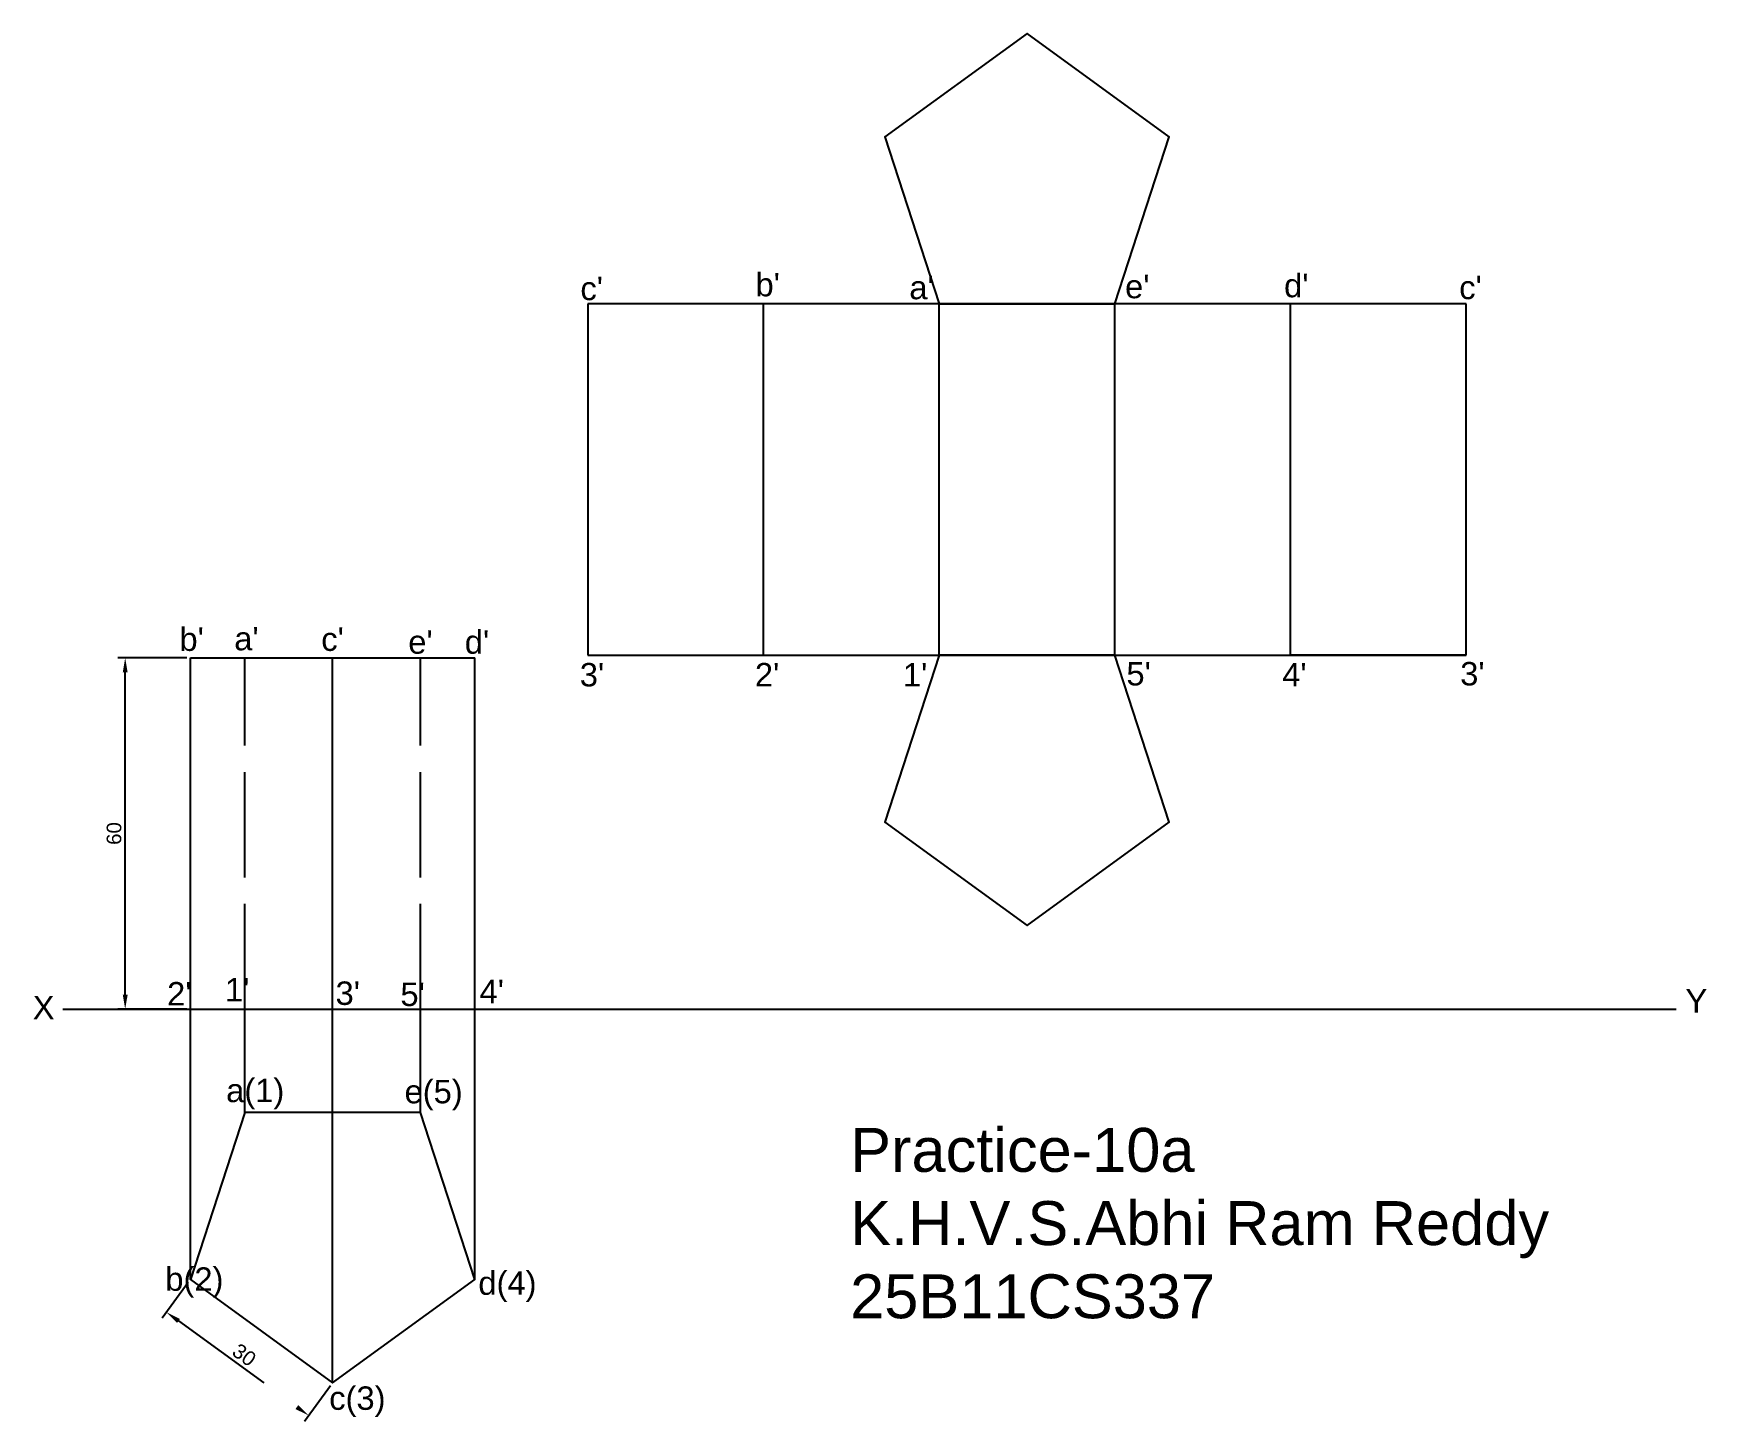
# Model space of a CAD drawing. Header units: millimetres. Extents: x 33 to 319, y 98 to 335.
import ezdxf

# ---------------------------------------------------------------- set-up
doc = ezdxf.new("R2010")
doc.units = ezdxf.units.MM
doc.header["$LTSCALE"] = 1.5
doc.linetypes.add('ACAD_ISO02W100', pattern=[15, 12, -3])
doc.linetypes.add('ACAD_ISO03W100', pattern=[30, 12, -18])
doc.styles.get("Standard").update_dxf_attribs({"font": 'arial.ttf'})
doc.dimstyles.new('ISO-25', dxfattribs={"dimtxt": 2.5, "dimasz": 2.5, "dimexe": 1.25, "dimexo": 0.625, "dimtad": 1, "dimtxsty": 'Standard', "dimcen": 2.5, "dimadec": 0, "dimazin": 0, "dimtfac": 1, "dimtmove": 0, "dimatfit": 3, "dimfxl": 1, "dimarcsym": 0})

# ---------------------------------------------------------------- blocks, each defined once
blk = doc.blocks.new('*D2')
at = {"color": 0, "lineweight": -2, "transparency": 16777216}
for p, q in [((59.65, 228.06), (47.88, 228.06)), ((49.13, 170.56), (49.13, 225.56)), ((59.65, 168.06), (47.88, 168.06))]:
    blk.add_line(p, q, dxfattribs=at)
at = {"color": 0, "transparency": 16777216}
for points in [[(48.71, 225.56), (49.55, 225.56), (49.13, 228.06)], [(48.71, 170.56), (49.55, 170.56), (49.13, 168.06)]]:
    blk.add_solid(points, dxfattribs=at)
at = {"layer": 'Defpoints', "color": 0, "transparency": 16777216}
for p in [(49.13, 228.06), (60.27, 228.06), (60.27, 168.06)]:
    blk.add_point(p, dxfattribs=at)
at = {"color": 0, "transparency": 16777216, "insert": (47.23, 198.06), "char_height": 2.5, "attachment_point": 5, "rotation": 90}
blk.add_mtext('60', dxfattribs=at)
blk = doc.blocks.new('*D3')
at = {"color": 0, "linetype": 'ACAD_ISO03W100', "lineweight": -2, "transparency": 16777216}
for p, q in [((59.9, 121.37), (55.47, 115.27)), ((58.23, 114.81), (78.46, 100.12)), ((84.17, 103.74), (79.74, 97.64))]:
    blk.add_line(p, q, dxfattribs=at)
at = {"color": 0, "linetype": 'ACAD_ISO03W100', "transparency": 16777216}
for points in [[(58.48, 115.15), (57.99, 114.48), (56.21, 116.28)], [(78.7, 100.46), (78.21, 99.78), (80.48, 98.65)]]:
    blk.add_solid(points, dxfattribs=at)
at = {"layer": 'Defpoints', "color": 0, "linetype": 'ACAD_ISO03W100', "transparency": 16777216}
for p in [(60.27, 121.88), (84.54, 104.24), (80.48, 98.65)]:
    blk.add_point(p, dxfattribs=at)
at = {"color": 0, "linetype": 'ACAD_ISO03W100', "transparency": 16777216, "insert": (69.46, 109.01), "char_height": 2.5, "attachment_point": 5, "rotation": 324}
blk.add_mtext('30', dxfattribs=at)

msp = doc.modelspace()

# ---------------------------------------------------------------- linework, layer by layer
for p, q in [((278.15, 288.527), (128.15, 288.527)), ((128.15, 288.527), (128.15, 228.527)), ((158.15, 228.527), (158.15, 288.527)), ((188.15, 228.527), (188.15, 288.527)), ((218.15, 228.527), (218.15, 288.527)), ((248.15, 228.527), (248.15, 288.527)), ((278.15, 228.527), (278.15, 288.527)), ((60.271, 168.064), (60.271, 228.064)), ((60.271, 228.064), (108.812, 228.064)), ((84.542, 168.064), (84.542, 228.064)), ((108.812, 168.064), (108.812, 228.064)), ((128.15, 228.527), (278.15, 228.527)), ((128.15, 228.527), (158.15, 228.527)), ((158.15, 228.527), (188.15, 228.527)), ((188.15, 228.527), (218.15, 228.527)), ((218.15, 228.527), (248.15, 228.527)), ((248.15, 228.527), (278.15, 228.527)), ((278.15, 228.527), (248.15, 228.527)), ((38.477, 168.064), (314.019, 168.064)), ((60.271, 121.875), (60.271, 168.064)), ((69.542, 150.407), (69.542, 168.064)), ((84.542, 104.241), (84.542, 168.064)), ((99.542, 150.407), (99.542, 168.064)), ((108.812, 121.875), (108.812, 168.064))]:
    msp.add_line(p, q)
at = {"linetype": 'ACAD_ISO02W100'}
for p, q in [((69.542, 168.064), (69.542, 228.064)), ((99.542, 168.064), (99.542, 228.064))]:
    msp.add_line(p, q, dxfattribs=at)
for points in [[(188.15, 288.527), (218.15, 288.527), (227.421, 317.059), (203.15, 334.692), (178.88, 317.059)], [(218.15, 228.527), (188.15, 228.527), (178.88, 199.995), (203.15, 182.362), (227.421, 199.995)], [(99.542, 150.407), (69.542, 150.407), (60.271, 121.875), (84.542, 104.241), (108.812, 121.875)]]:
    msp.add_lwpolyline(points, close=True)

# ---------------------------------------------------------------- texts
at = {"linetype": 'ACAD_ISO03W100', "attachment_point": 1}
for s, width, insert, char_height in [("c'", 16.00835, (126.865, 293.142), 4), ("b'", 16.00835, (156.771, 293.803), 4), ("a'", 16.00835, (183.042, 293.307), 4), ("e'", 16.00835, (219.888, 293.472), 4), ("d'", 16.00835, (247.043, 293.643), 4), ("c'", 16.00835, (276.95, 293.313), 4), ("b'", 17.24847, (58.389, 233.249), 4), ("a'", 17.24847, (67.75, 233.346), 4), ("c'", 17.24847, (82.611, 233.249), 4), ("e'", 17.24847, (97.473, 232.767), 4), ("d'", 17.24847, (107.123, 232.767), 4), ("3'", 16.00835, (126.761, 227.183), 4), ("2'", 16.00835, (156.667, 227.183), 4), ("1'", 16.00835, (181.947, 227.183), 4), ("5'", 16.00835, (220.115, 227.348), 4), ("4'", 16.00835, (246.716, 227.183), 4), ("3'", 16.00835, (277.118, 227.348), 4), ("2'", 17.24847, (56.281, 172.695), 4), ("1'", 17.24847, (66.169, 173.39), 4), ("3'", 17.24847, (85.051, 172.792), 4), ("5'", 17.24847, (96.131, 172.598), 4), ("4'", 17.24847, (109.641, 173.083), 4), ('Y', 17.24847, (315.587, 171.487), 4), ('X', 17.24847, (33.337, 170.34), 4), ('a(1)', 17.24847, (66.368, 156.181), 4), ('e(5)', 17.24847, (96.835, 155.983), 4), ('Practice-10a\\PK.H.V.S.Abhi Ram Reddy\\P25B11CS337', 154.82033, (172.935, 147.782), 7.5), ('b(2)', 17.24847, (55.974, 123.969), 4), ('d(4)', 17.24847, (109.44, 123.279), 4), ('c(3)', 17.24847, (83.967, 103.635), 4)]:
    msp.add_mtext_dynamic_manual_height_columns(s, width=width, gutter_width=12.5, heights=[0], dxfattribs=dict(at, insert=insert, char_height=char_height))

# ---------------------------------------------------------------- dimensions: what is measured, and where the dimension line sits
dim = msp.add_linear_dim(base=(49.129, 228.064), p1=(60.271, 168.064), p2=(60.271, 228.064), angle=90, dimstyle='ISO-25')
dim.commit()
dim.dimension.update_dxf_attribs({"geometry": '*D2', "text_midpoint": (47.228, 198.064)})
at = {"linetype": 'ACAD_ISO03W100'}
dim = msp.add_aligned_dim(p1=(60.271, 121.875), p2=(84.542, 104.241), distance=-6.911, dimstyle='ISO-25', dxfattribs=at)
dim.commit()
dim.dimension.update_dxf_attribs({"geometry": '*D3', "text_midpoint": (69.462, 109.006)})

doc.saveas('drawing.dxf')
